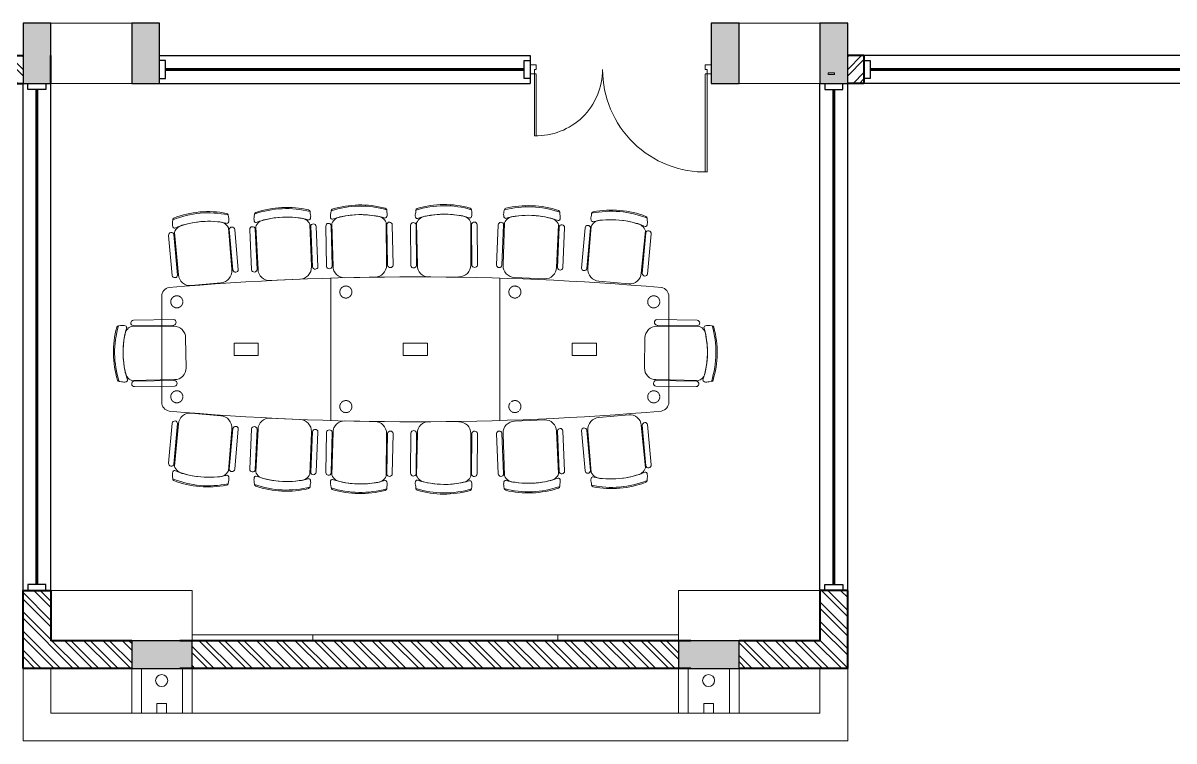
# Model space of a CAD drawing. Header units: inches. Extents: x 3461478 to 3553662, y 1119443 to 1186010.
# Drawn here: x 3485188 to 3494720, y 1159320 to 1165265 of the extents above; entities that cross this region are included whole.
import ezdxf

# ---------------------------------------------------------------- set-up
doc = ezdxf.new("R2010")
doc.units = ezdxf.units.IN
doc.header["$LTSCALE"] = 5
doc.header["$MEASUREMENT"] = 0
doc.linetypes.add('1044 - Mafoi - Base File$0$DASHED2', pattern=[0.375, 0.25, -0.125])
doc.linetypes.add('HIDDEN', pattern=[0.375, 0.25, -0.125])
doc.layers.get('0').update_dxf_attribs({"lineweight": 13})
for name, color, linetype, lineweight in [('door', 3, 'Continuous', 9), ('furniture', 95, 'Continuous', 18), ('hatch', 8, 'Continuous', 9), ('hidden', 8, 'HIDDEN', 13), ('S-Concrete', 6, 'Continuous', 30), ('steps', 25, 'Continuous', 9), ('wall', 1, 'Continuous', 40)]:
    doc.layers.add(name, color=color, linetype=linetype, lineweight=lineweight)
doc.layers.add('win', color=4, linetype='Continuous')

# ---------------------------------------------------------------- blocks, each defined once
blk = doc.blocks.new('14seater')
at = {"layer": 'furniture', "ltscale": 10}
for p, q in [((-8235.5, -44029.1), (-8235.5, -45208.2)), ((-6835.5, -44029.1), (-6835.5, -45208.2)), ((-9635.5, -45056.3), (-9635.5, -44180.9)), ((-5435.5, -44180.9), (-5435.5, -45056.3))]:
    blk.add_line(p, q, dxfattribs=at)
for points in [[(-9035.5, -44568.6), (-8835.5, -44568.6), (-8835.5, -44668.6), (-9035.5, -44668.6)], [(-7635.5, -44568.6), (-7435.5, -44568.6), (-7435.5, -44668.6), (-7635.5, -44668.6)], [(-6035.5, -44568.6), (-6235.5, -44568.6), (-6235.5, -44668.6), (-6035.5, -44668.6)]]:
    blk.add_lwpolyline(points, close=True, dxfattribs=at)
at = {"layer": 'furniture', "linetype": '1044 - Mafoi - Base File$0$DASHED2'}
for centre in [(-8110.5, -44144.3), (-6710.5, -44144.3), (-9510.5, -44225.4), (-5560.5, -44225.4), (-9510.5, -45011.9), (-5560.5, -45011.9), (-8110.5, -45093), (-6710.5, -45093)]:
    blk.add_circle(centre, 50, dxfattribs=at)
at = {"layer": 'furniture', "ltscale": 10}
for centre, radius, start, end in [((-7535.5, -67534.8), 23516.1, 85.02749, 94.97251), ((-9560.5, -44180.9), 75, 100.23445, 180), ((-5510.5, -44180.9), 75, 0, 79.76555), ((-9560.5, -45056.3), 75, 180, 259.76555), ((-5510.5, -45056.3), 75, 280.23445, 0), ((-7535.5, -21702.5), 23516.1, 265.02749, 274.97251)]:
    blk.add_arc(centre, radius, start, end, dxfattribs=at)
blk = doc.blocks.new('PCH-7002')
at = {"layer": 'furniture', "ltscale": 10}
for p, q in [((-232.2, -63.2), (-229.6, -45.1)), ((231.4, -45.1), (232.1, -63.2)), ((-229.9, -110.2), (-234.2, -101.9)), ((231.1, -101), (226.5, -109.2))]:
    blk.add_line(p, q, dxfattribs=at)
for points in [[(-222, -495.4), (-221.8, -503.1, 0.415681), (-126.8, -600), (121.8, -600, 0.405093), (221.8, -503.1), (222, -495.4), (224.9, -150.3, 0.299066), (144.5, -94.9, 0.10223), (-144.5, -94.9, 0.299471), (-224.9, -150.3), (-221.8, -503.1)], [(-275, -169.8), (-275, -504.2, 0.852923), (-230.2, -504.2), (-230.2, -166.6, 0.927767), (-275, -169.8, 0.846265)], [(275, -169.8), (275, -504.2, -0.852923), (230.3, -504.2), (230.3, -166.6, -0.927767), (275, -169.8, -0.846265)]]:
    blk.add_lwpolyline(points, format="xyb", dxfattribs=at)
for centre, radius, start, end in [((-165.8, -86), 70.2, 160.98989, 193.07387), ((0, -796.1), 786.1, 72.88666, 106.98408), ((-214.6, -45.1), 15, 107.12939, 180), ((0, -796.1), 796.1, 74.02789, 105.97211), ((0, -805.9), 725.7, 72.47252, 107.52748), ((211.1, -50), 20.8, 13.70999, 67.65865), ((162.6, -80.2), 71.5, 343.14349, 13.81255), ((-220, -98.9), 15, 229.04231, 275.65718), ((216.6, -97.8), 15, 264.38163, 310.95769)]:
    blk.add_arc(centre, radius, start, end, dxfattribs=at)
blk = doc.blocks.new('w6')
at = {"layer": 'win', "color": 2, "lineweight": 60}
blk.add_line((-503967.9, -64799.4), (-499867.9, -64799.4), dxfattribs=at)
at = {"layer": 'win'}
for points in [[(-504017.9, -64684.4), (-499817.9, -64684.4)], [(-504017.9, -64724.4), (-503967.9, -64724.4), (-503967.9, -64874.4), (-504017.9, -64874.4)], [(-499817.9, -64724.4), (-499867.9, -64724.4), (-499867.9, -64874.4), (-499817.9, -64874.4)], [(-504017.9, -64914.4), (-499817.9, -64914.4)]]:
    blk.add_lwpolyline(points, dxfattribs=at)
blk = doc.blocks.new('col 400 x 230')
at = {"layer": 'hatch'}
blk.add_hatch(color=256, dxfattribs=at).paths.add_polyline_path([(230, -500), (230, 0), (0, 0), (0, -500)])
at = {"layer": 'S-Concrete'}
blk.add_lwpolyline([(230, -500), (230, 0), (0, 0), (0, -500)], close=True, dxfattribs=at)
blk = doc.blocks.new('LIBRARY COLUMNS - 26.07.10')
at = {"layer": 'S-Concrete', "rotation": 270}
for p in [(225216.8, 241326.4), (225216.8, 240426.4), (225216.8, 235626.4), (225216.8, 234726.4)]:
    blk.add_blockref('col 400 x 230', p, dxfattribs=at)
at = {"layer": 'S-Concrete'}
for p in [(219871.8, 240426.4), (219871.8, 235896.4)]:
    blk.add_blockref('col 400 x 230', p, dxfattribs=at)
blk = doc.blocks.new('Big Door Garbage')
at = {"layer": 'door', "color": 5, "lineweight": 18}
for p, q in [((-12550, 128777.8), (-12500, 128777.8)), ((-12550, 128702.8), (-12550, 128777.8)), ((-12550, 128702.8), (-12515, 128702.8)), ((-12515, 128737.8), (-12500, 128737.8)), ((-12515, 128702.8), (-12515, 128737.8)), ((-12500, 128702.8), (-12515, 128702.8)), ((-12515, 128700.2), (-12515, 128189.2)), ((-12500, 128777.8), (-12500, 128737.8)), ((-12498.9, 128700.2), (-12498.9, 128189)), ((-11101.1, 128700.2), (-11101.1, 127889)), ((-11100, 128777.8), (-11100, 128737.8)), ((-11050, 128777.8), (-11100, 128777.8)), ((-11085, 128737.8), (-11100, 128737.8)), ((-11100, 128702.8), (-11085, 128702.8)), ((-11085, 128702.8), (-11085, 128737.8)), ((-11050, 128702.8), (-11085, 128702.8)), ((-11085, 128700.2), (-11085, 127889.1)), ((-11050, 128702.8), (-11050, 128777.8))]:
    blk.add_line(p, q, dxfattribs=at)
at = {"layer": 'door', "lineweight": 18}
for centre, radius, start, end in [((-12498.9, 128737.8), 548.9, 268.3162, 0), ((-11101.1, 128737.8), 848.9, 180, 271.32233)]:
    blk.add_arc(centre, radius, start, end, dxfattribs=at)
blk = doc.blocks.new('ergergwerge')
at = {"layer": 'win', "color": 2, "lineweight": 60}
blk.add_line((293918.1, 274529.3), (293918.1, 271559.3), dxfattribs=at)
at = {"layer": 'win'}
blk.add_line((294033.1, 271509.3), (293803.1, 271509.3), dxfattribs=at)
for points in [[(293803.1, 274579.3), (293803.1, 271509.3)], [(293843.1, 274579.3), (293843.1, 274529.3), (293993.1, 274529.3), (293993.1, 274579.3)], [(294033.1, 274579.3), (294033.1, 271509.3)], [(293843.1, 271509.3), (293843.1, 271559.3), (293993.1, 271559.3), (293993.1, 271509.3)]]:
    blk.add_lwpolyline(points, dxfattribs=at)
at = {"layer": 'hidden', "rotation": 270}
blk.add_blockref('Big Door Garbage', (165180.4, 258959.3), dxfattribs=at)

msp = doc.modelspace()

# ---------------------------------------------------------------- hatches: boundary and pattern name
at = {"layer": 'hatch'}
h = msp.add_hatch(dxfattribs=at)
h.set_pattern_fill('ANSI32', color=256, scale=300, angle=90, style=0)
h.set_pattern_definition([(135, (3428289.43, 1664497.5), (-79.549513, -79.549513), []), (135, (3428289.43, 1664550.53), (-79.549513, -79.549513), [])])
h.paths.add_polyline_path([(3485053, 1164994.6), (3485053, 1164879.6), (3485188, 1164879.6), (3485188, 1164994.6)])
h.paths.add_polyline_path([(3485053, 1164879.6), (3485053, 1164764.6), (3485188, 1164764.6), (3485188, 1164879.6)])
h = msp.add_hatch(dxfattribs=at)
h.set_pattern_fill('ANSI32', color=256, scale=300, angle=90, style=0)
h.set_pattern_definition([(45, (3548916.54, 1664497.5), (79.549513, -79.549513), []), (45, (3548916.54, 1664550.53), (79.549513, -79.549513), [])])
h.paths.add_polyline_path([(3492153, 1164994.6), (3492153, 1164879.6), (3492018, 1164879.6), (3492018, 1164994.6)])
h.paths.add_polyline_path([(3492153, 1164879.6), (3492153, 1164764.6), (3492018, 1164764.6), (3492018, 1164879.6)])
h = msp.add_hatch(dxfattribs=at)
h.set_pattern_fill('ANSI32', color=256, scale=300, angle=90, style=0)
h.set_pattern_definition([(135, (3726514.41, 870961.53), (-79.549513, -79.549513), []), (135, (3726514.41, 871014.56), (-79.549513, -79.549513), [])])
h.paths.add_polyline_path([(3485418, 1160149.6), (3485418, 1160564.6), (3485188, 1160564.6), (3485188, 1159919.6), (3486088, 1159919.6), (3486088, 1160149.6)])
h.paths.add_polyline_path([(3486588, 1160149.6), (3486588, 1159919.6), (3490618, 1159919.6), (3490618, 1160149.6)])
h.paths.add_polyline_path([(3491118, 1160149.6), (3491118, 1159919.6), (3492018, 1159919.6), (3492018, 1160564.6), (3491788, 1160564.6), (3491788, 1160149.6)])

# ---------------------------------------------------------------- linework, layer by layer
msp.add_lwpolyline([(3491855.7, 1164839.6), (3491907.9, 1164839.6), (3491907.9, 1164852), (3491855.7, 1164852)], close=True)
at = {"layer": 'furniture'}
for p, q in [((3486088, 1165264.6), (3485418, 1165264.6)), ((3491118, 1165264.6), (3491788, 1165264.6)), ((3486088, 1164764.6), (3485418, 1164764.6)), ((3491788, 1164764.6), (3491118, 1164764.6)), ((3485418, 1160564.6), (3486588, 1160564.6)), ((3486588, 1160564.6), (3486588, 1160149.6)), ((3491788, 1160564.6), (3490618, 1160564.6)), ((3490618, 1160564.6), (3490618, 1160149.6))]:
    msp.add_line(p, q, dxfattribs=at)
for points in [[(3489618, 1160199.6), (3486588, 1160199.6), (3486588, 1160149.6), (3487588, 1160149.6), (3487588, 1160199.6), (3486588, 1160199.6)], [(3487588, 1160149.6), (3489631.5, 1160149.6)], [(3490618, 1160199.6), (3489618, 1160199.6), (3489618, 1160149.6), (3490618, 1160149.6), (3490618, 1160199.6)]]:
    msp.add_lwpolyline(points, dxfattribs=at)
at = {"layer": 'steps'}
for p, q in [((3485188, 1159919.6), (3485188, 1159319.6)), ((3485418, 1159919.6), (3485418, 1159549.6)), ((3486088, 1159919.6), (3486088, 1159549.6)), ((3486168, 1159919.6), (3486168, 1159549.6)), ((3486508, 1159919.6), (3486508, 1159549.6)), ((3486588, 1159919.6), (3486588, 1159549.6)), ((3490618, 1159919.6), (3490618, 1159549.6)), ((3490698, 1159919.6), (3490698, 1159549.6)), ((3491038, 1159919.6), (3491038, 1159549.6)), ((3491118, 1159919.6), (3491118, 1159549.6)), ((3491788, 1159919.6), (3491788, 1159549.6)), ((3492018, 1159919.6), (3492018, 1159319.6)), ((3486376.3, 1159629.6), (3486296.3, 1159629.6)), ((3486296.3, 1159629.6), (3486296.3, 1159549.6)), ((3486376.3, 1159629.6), (3486376.3, 1159549.6)), ((3490906.3, 1159629.6), (3490826.3, 1159629.6)), ((3490826.3, 1159629.6), (3490826.3, 1159549.6)), ((3490906.3, 1159629.6), (3490906.3, 1159549.6)), ((3491788, 1159549.6), (3485418, 1159549.6)), ((3492018, 1159319.6), (3485188, 1159319.6))]:
    msp.add_line(p, q, dxfattribs=at)
for centre in [(3486336.3, 1159819.6), (3490866.3, 1159819.6)]:
    msp.add_circle(centre, 50, dxfattribs=at)
at = {"layer": 'wall'}
for p, q in [((3485053, 1164994.6), (3485188, 1164994.6)), ((3485418, 1164764.6), (3485418, 1164994.6)), ((3492153, 1164994.6), (3492018, 1164994.6)), ((3492153, 1164994.6), (3492153, 1164764.6)), ((3485053, 1164764.6), (3485188, 1164764.6)), ((3492153, 1164764.6), (3492018, 1164764.6)), ((3485188, 1159919.6), (3485188, 1160564.6)), ((3485188, 1160564.6), (3485418, 1160564.6)), ((3485418, 1160564.6), (3485418, 1160149.6)), ((3491788, 1160564.6), (3491788, 1160149.6)), ((3492018, 1160564.6), (3491788, 1160564.6)), ((3486088, 1160149.6), (3485418, 1160149.6)), ((3490718, 1160149.6), (3486488, 1160149.6)), ((3491788, 1160149.6), (3491118, 1160149.6)), ((3486088, 1159919.6), (3485188, 1159919.6)), ((3490718, 1159919.6), (3486488, 1159919.6)), ((3492018, 1159919.6), (3491118, 1159919.6))]:
    msp.add_line(p, q, dxfattribs=at)
msp.add_lwpolyline([(3492018, 1159919.6), (3492018, 1160564.6)], dxfattribs=at)

# ---------------------------------------------------------------- block references
at = {"layer": 'furniture'}
for p, rotation in [((3487332.8, 1163737.2), 2.629702266133058), ((3487967.7, 1163757.9), 1.120579545997977), ((3488671.7, 1163761.7), 0.4880453157894744), ((3486652.4, 1163699.8), 5.091315979918983), ((3485936.8, 1162525.9), 90.85627413130723), ((3490131.9, 1161412.5), 185.0913159799189), ((3489405.7, 1161373.7), 182.368865769614)]:
    msp.add_blockref('PCH-7002', p, dxfattribs=dict(at, rotation=rotation))
at = {"layer": 'furniture', "xscale": -1}
for p, rotation in [((3489405.7, 1163751.8), 357.6311342303858), ((3490131.9, 1163713), 354.908684020081), ((3490936.8, 1162525.9), 269.1437258686926), ((3486652.4, 1161425.8), 174.9086840200808), ((3487332.8, 1161388.4), 177.3702977338668), ((3487967.7, 1161367.7), 178.8794204540018), ((3488671.7, 1161363.9), 179.5119546842103)]:
    msp.add_blockref('PCH-7002', p, dxfattribs=dict(at, rotation=rotation))
at = {"layer": 'furniture'}
msp.add_blockref('14seater', (3495972.3, 1207181.4), dxfattribs=at)
at = {"layer": 'S-Concrete', "rotation": 90}
msp.add_blockref('LIBRARY COLUMNS - 26.07.10', (3726514.4, 940047.8), dxfattribs=at)
msp.add_blockref('LIBRARY COLUMNS - 26.07.10', (3726514.4, 940047.8), dxfattribs=at)
at = {"layer": 'win', "rotation": 90}
for name, p in [('ergergwerge', (3760897.3, 870961.5)), ('w6', (3427103.6, 1664582.5))]:
    msp.add_blockref(name, p, dxfattribs=at)
at = {"layer": 'win', "xscale": -1}
msp.add_blockref('w6', (2992335.1, 1229679), dxfattribs=at)
at = {"layer": 'win', "xscale": -1, "rotation": 270}
msp.add_blockref('w6', (3550102.4, 1664582.5), dxfattribs=at)

doc.saveas('drawing.dxf')
